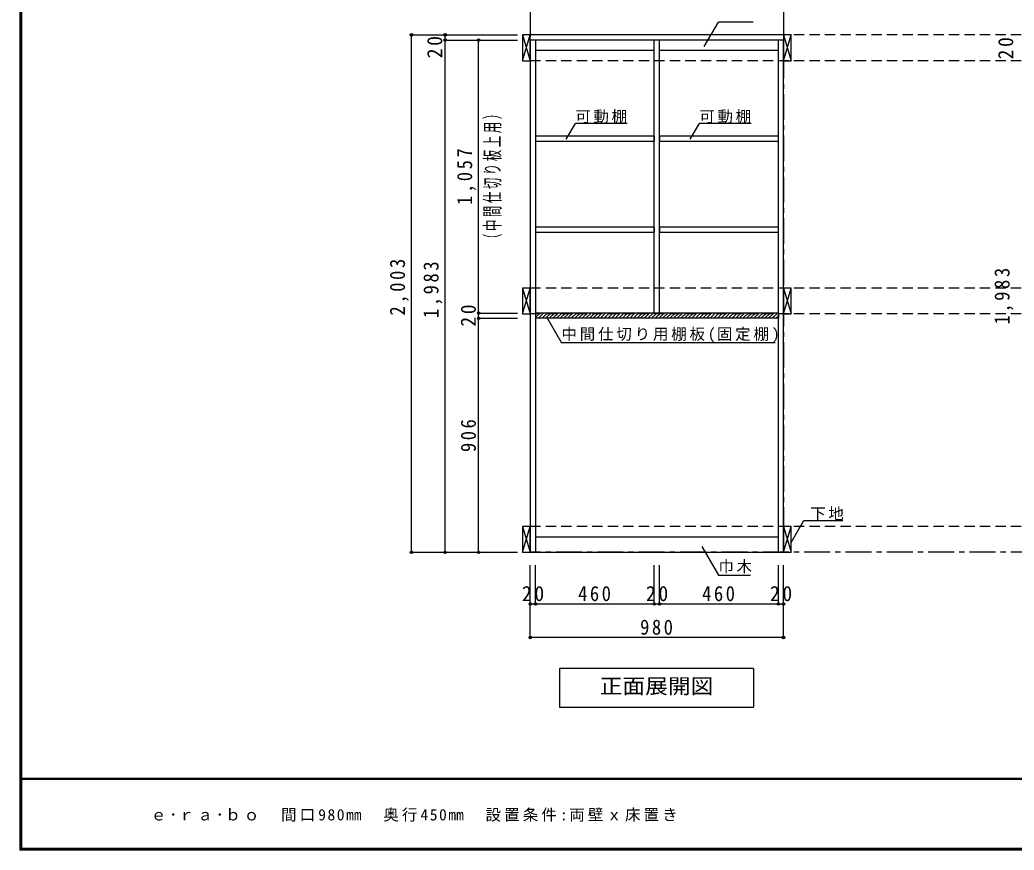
# Model space of a CAD drawing. Units: millimetres at full size, sheet at 1:20. Extents: x -3922 to 3878, y -2932 to 2722.
# Drawn here: x -3922 to -74, y -2864 to 350 of the extents above; entities that cross this region are included whole.
import ezdxf
from ezdxf.enums import TextEntityAlignment as Align

# ---------------------------------------------------------------- set-up
doc = ezdxf.new("R2010")
doc.units = ezdxf.units.MM
doc.header["$LTSCALE"] = 20
doc.header["$PDMODE"] = 32
doc.header["$PDSIZE"] = 10
doc.linetypes.add('CHAIN1', pattern=[8, 5, -1, 1, -1])
doc.linetypes.add('DASHED2', pattern=[3, 2, -1])
for name, color, linetype in [('0-2_本体', 2, 'Continuous'), ('0-3_固定棚', 2, 'Continuous'), ('0-4_可動棚', 3, 'Continuous'), ('0-5', 4, 'Continuous'), ('0-7_桟木・巾木', 2, 'Continuous'), ('0-8_引き出し', 3, 'Continuous'), ('0-A_文字', 7, 'Continuous'), ('0-B_寸法', 7, 'Continuous'), ('0-C_ハッチ', 4, 'Continuous'), ('F-1_枠', 6, 'Continuous'), ('F-A_文字', 7, 'Continuous')]:
    doc.layers.add(name, color=color, linetype=linetype)
doc.styles.add('ＭＳ ゴシック', font='')
doc.styles.get('ＭＳ ゴシック').set_extended_font_data('MS Gothic')

msp = doc.modelspace()

# ---------------------------------------------------------------- linework, layer by layer
at = {"layer": '0-2_本体', "color": 3}
for p, q in [((-1946.53, 271.73), (-1946.53, 291.73)), ((-966.53, 291.73), (-1946.53, 291.73)), ((-1946.53, 271.73), (-1946.53, -1711.27)), ((-966.53, 271.73), (-1946.53, 271.73)), ((-1926.53, 271.73), (-1926.53, -1711.27)), ((-1466.53, -785.27), (-1466.53, 271.73)), ((-1446.53, -785.27), (-1446.53, 271.73)), ((-986.53, -1711.27), (-986.53, 271.73)), ((-966.53, 291.73), (-966.53, 271.73)), ((-966.53, -1711.27), (-966.53, 271.73)), ((-1946.53, -1711.27), (-966.53, -1711.27))]:
    msp.add_line(p, q, dxfattribs=at)
at = {"layer": '0-3_固定棚', "color": 3}
for p, q in [((-1926.53, -785.27), (-1926.53, -805.27)), ((-986.53, -785.27), (-1926.53, -785.27)), ((-986.53, -805.27), (-1926.53, -805.27)), ((-986.53, -785.27), (-986.53, -805.27))]:
    msp.add_line(p, q, dxfattribs=at)
at = {"layer": '0-4_可動棚'}
for p, q in [((-1925.53, -120.77), (-1925.53, -100.77)), ((-1467.53, -100.77), (-1925.53, -100.77)), ((-1467.53, -100.77), (-1467.53, -120.77)), ((-1445.53, -120.77), (-1445.53, -100.77)), ((-987.53, -100.77), (-1445.53, -100.77)), ((-987.53, -100.77), (-987.53, -120.77)), ((-1467.53, -120.77), (-1925.53, -120.77)), ((-987.53, -120.77), (-1445.53, -120.77)), ((-1925.53, -472.77), (-1925.53, -452.77)), ((-1467.53, -452.77), (-1925.53, -452.77)), ((-1467.53, -452.77), (-1467.53, -472.77)), ((-1445.53, -472.77), (-1445.53, -452.77)), ((-987.53, -452.77), (-1445.53, -452.77)), ((-987.53, -452.77), (-987.53, -472.77)), ((-1467.53, -472.77), (-1925.53, -472.77)), ((-987.53, -472.77), (-1445.53, -472.77))]:
    msp.add_line(p, q, dxfattribs=at)
at = {"layer": '0-5', "color": 7}
for p in [(-1883.7, -799.92), (-998.38, -899.93)]:
    msp.add_line(p, (-1825.96, -899.93), dxfattribs=at)
at = {"layer": '0-7_桟木・巾木', "color": 7}
for p, q in [((-1466.53, 231.73), (-1926.53, 231.73)), ((-986.53, 231.73), (-1446.53, 231.73)), ((-1926.53, -1651.27), (-986.53, -1651.27))]:
    msp.add_line(p, q, dxfattribs=at)
at = {"layer": '0-8_引き出し', "color": 7}
for p, q in [((-1976.53, 291.73), (-1946.53, 191.73)), ((-1976.53, 191.73), (-1946.53, 291.73)), ((-966.53, 291.73), (-936.53, 191.73)), ((-966.53, 191.73), (-936.53, 291.73)), ((-1976.53, -688.27), (-1946.53, -788.27)), ((-1976.53, -788.27), (-1946.53, -688.27)), ((-966.53, -688.27), (-936.53, -788.27)), ((-966.53, -788.27), (-936.53, -688.27)), ((-1976.53, -1611.27), (-1946.53, -1711.27)), ((-1976.53, -1711.27), (-1946.53, -1611.27)), ((-966.53, -1611.27), (-936.53, -1711.27)), ((-966.53, -1711.27), (-936.53, -1611.27))]:
    msp.add_line(p, q, dxfattribs=at)
at = {"layer": '0-8_引き出し'}
for points in [[(-1946.53, 191.73), (-1946.53, 291.73), (-1976.53, 291.73), (-1976.53, 191.73)], [(-936.53, 191.73), (-936.53, 291.73), (-966.53, 291.73), (-966.53, 191.73)], [(-1946.53, -788.27), (-1946.53, -688.27), (-1976.53, -688.27), (-1976.53, -788.27)], [(-936.53, -788.27), (-936.53, -688.27), (-966.53, -688.27), (-966.53, -788.27)], [(-1946.53, -1711.27), (-1946.53, -1611.27), (-1976.53, -1611.27), (-1976.53, -1711.27)], [(-936.53, -1711.27), (-936.53, -1611.27), (-966.53, -1611.27), (-966.53, -1711.27)]]:
    msp.add_lwpolyline(points, close=True, dxfattribs=at)
at = {"layer": '0-A_文字', "linetype": 'CHAIN1'}
for p, q in [((-1946.53, 1822.73), (-1946.53, -1711.27)), ((-966.53, 1822.73), (-966.53, -1711.27)), ((1933.47, -1711.27), (-1946.53, -1711.27))]:
    msp.add_line(p, q, dxfattribs=at)
at = {"layer": '0-A_文字'}
for p, q in [((-1807.28, -111.83), (-1772.26, -51.18)), ((-1572.26, -51.18), (-1772.26, -51.18)), ((-1327.28, -111.83), (-1292.26, -51.18)), ((-1092.26, -51.18), (-1292.26, -51.18)), ((-936.53, -1672.95), (-887.76, -1588.48)), ((-887.76, -1588.48), (-737.23, -1588.48)), ((-1282.8, -1689.03), (-1218.58, -1800.25)), ((-1218.58, -1800.25), (-1094.82, -1800.25)), ((-1082.93, -2161.27), (-1082.93, -2311.27)), ((-1832.93, -2311.27), (-1082.93, -2311.27))]:
    msp.add_line(p, q, dxfattribs=at)
msp.add_lwpolyline([(-1082.93, -2161.27), (-1832.93, -2161.27), (-1832.93, -2311.27)], dxfattribs=at)
at = {"layer": '0-B_寸法'}
for p in [(-1273.41, 246.66), (-1084, 341.62)]:
    msp.add_line(p, (-1218.58, 341.62), dxfattribs=at)
at = {"layer": '0-B_寸法', "color": 4}
for p, q in [((-2406.53, 291.73), (-1996.53, 291.73)), ((-2406.53, -1711.27), (-2406.53, 291.73)), ((-2276.53, 271.73), (-2276.53, 291.73)), ((-2276.53, 291.73), (-2146.53, 291.73)), ((-2276.53, 271.73), (-1996.53, 271.73)), ((-2276.53, -1711.27), (-2276.53, 271.73)), ((-2146.53, -785.27), (-2146.53, 271.73)), ((-2146.53, 271.73), (-1996.53, 271.73)), ((-2146.53, -805.27), (-2146.53, -785.27)), ((-2146.53, -785.27), (-1996.53, -785.27)), ((-2146.53, -785.27), (-1996.53, -785.27)), ((-2146.53, -1711.27), (-2146.53, -805.27)), ((-2146.53, -805.27), (-1996.53, -805.27)), ((-2406.53, -1711.27), (-1996.53, -1711.27)), ((-2276.53, -1711.27), (-2146.53, -1711.27)), ((-2146.53, -1711.27), (-1996.53, -1711.27)), ((-1946.53, -1911.27), (-1946.53, -1761.27)), ((-1926.53, -1911.27), (-1926.53, -1761.27)), ((-1466.53, -1911.27), (-1466.53, -1761.27)), ((-1446.53, -1911.27), (-1446.53, -1761.27)), ((-986.53, -1911.27), (-986.53, -1761.27)), ((-966.53, -1911.27), (-966.53, -1761.27)), ((-1946.53, -1911.27), (-1926.53, -1911.27)), ((-1946.53, -2041.27), (-1946.53, -1911.27)), ((-1926.53, -1911.27), (-1466.53, -1911.27)), ((-1466.53, -1911.27), (-1446.53, -1911.27)), ((-1446.53, -1911.27), (-986.53, -1911.27)), ((-986.53, -1911.27), (-966.53, -1911.27)), ((-966.53, -2041.27), (-966.53, -1911.27)), ((-966.53, -2041.27), (-1946.53, -2041.27))]:
    msp.add_line(p, q, dxfattribs=at)
at = {"layer": '0-B_寸法', "color": 4, "linetype": 'DASHED2'}
for p, q in [((1933.47, 291.73), (-1946.53, 291.73)), ((1933.47, 191.73), (-1946.53, 191.73)), ((1933.47, -688.27), (-1946.53, -688.27)), ((1933.47, -788.27), (-1946.53, -788.27)), ((1933.47, -1611.27), (-1946.53, -1611.27))]:
    msp.add_line(p, q, dxfattribs=at)
at = {"layer": '0-B_寸法'}
for p in [(-2406.53, 291.73), (-2276.53, 291.73), (-2276.53, 271.73), (-2146.53, 271.73), (-2146.53, -785.27), (-2146.53, -805.27), (-2406.53, -1711.27), (-2276.53, -1711.27), (-2146.53, -1711.27), (-1946.53, -1911.27), (-1926.53, -1911.27), (-1466.53, -1911.27), (-1446.53, -1911.27), (-986.53, -1911.27), (-966.53, -1911.27), (-1946.53, -2041.27), (-966.53, -2041.27)]:
    msp.add_point(p, dxfattribs=at)
at = {"layer": '0-C_ハッチ'}
for p, q in [((-1926.53, -788.14), (-1923.66, -785.27)), ((-1926.53, -802.28), (-1909.52, -785.27)), ((-1915.38, -805.27), (-1895.38, -785.27)), ((-1901.23, -805.27), (-1881.23, -785.27)), ((-1887.09, -805.27), (-1867.09, -785.27)), ((-1872.95, -805.27), (-1852.95, -785.27)), ((-1858.81, -805.27), (-1838.81, -785.27)), ((-1844.67, -805.27), (-1824.67, -785.27)), ((-1830.52, -805.27), (-1810.52, -785.27)), ((-1816.38, -805.27), (-1796.38, -785.27)), ((-1802.24, -805.27), (-1782.24, -785.27)), ((-1788.1, -805.27), (-1768.1, -785.27)), ((-1773.96, -805.27), (-1753.96, -785.27)), ((-1759.81, -805.27), (-1739.81, -785.27)), ((-1745.67, -805.27), (-1725.67, -785.27)), ((-1731.53, -805.27), (-1711.53, -785.27)), ((-1717.39, -805.27), (-1697.39, -785.27)), ((-1703.25, -805.27), (-1683.25, -785.27)), ((-1689.1, -805.27), (-1669.1, -785.27)), ((-1674.96, -805.27), (-1654.96, -785.27)), ((-1660.82, -805.27), (-1640.82, -785.27)), ((-1646.68, -805.27), (-1626.68, -785.27)), ((-1632.53, -805.27), (-1612.53, -785.27)), ((-1618.39, -805.27), (-1598.39, -785.27)), ((-1604.25, -805.27), (-1584.25, -785.27)), ((-1590.11, -805.27), (-1570.11, -785.27)), ((-1575.97, -805.27), (-1555.97, -785.27)), ((-1561.82, -805.27), (-1541.82, -785.27)), ((-1547.68, -805.27), (-1527.68, -785.27)), ((-1533.54, -805.27), (-1513.54, -785.27)), ((-1519.4, -805.27), (-1499.4, -785.27)), ((-1505.26, -805.27), (-1485.26, -785.27)), ((-1491.11, -805.27), (-1471.11, -785.27)), ((-1476.97, -805.27), (-1456.97, -785.27)), ((-1462.83, -805.27), (-1442.83, -785.27)), ((-1448.69, -805.27), (-1428.69, -785.27)), ((-1434.54, -805.27), (-1414.54, -785.27)), ((-1420.4, -805.27), (-1400.4, -785.27)), ((-1406.26, -805.27), (-1386.26, -785.27)), ((-1392.12, -805.27), (-1372.12, -785.27)), ((-1377.98, -805.27), (-1357.98, -785.27)), ((-1363.83, -805.27), (-1343.83, -785.27)), ((-1349.69, -805.27), (-1329.69, -785.27)), ((-1335.55, -805.27), (-1315.55, -785.27)), ((-1321.41, -805.27), (-1301.41, -785.27)), ((-1307.27, -805.27), (-1287.27, -785.27)), ((-1293.12, -805.27), (-1273.12, -785.27)), ((-1278.98, -805.27), (-1258.98, -785.27)), ((-1264.84, -805.27), (-1244.84, -785.27)), ((-1250.7, -805.27), (-1230.7, -785.27)), ((-1236.55, -805.27), (-1216.55, -785.27)), ((-1222.41, -805.27), (-1202.41, -785.27)), ((-1208.27, -805.27), (-1188.27, -785.27)), ((-1194.13, -805.27), (-1174.13, -785.27)), ((-1179.99, -805.27), (-1159.99, -785.27)), ((-1165.84, -805.27), (-1145.84, -785.27)), ((-1151.7, -805.27), (-1131.7, -785.27)), ((-1137.56, -805.27), (-1117.56, -785.27)), ((-1123.42, -805.27), (-1103.42, -785.27)), ((-1109.28, -805.27), (-1089.28, -785.27)), ((-1095.13, -805.27), (-1075.13, -785.27)), ((-1080.99, -805.27), (-1060.99, -785.27)), ((-1066.85, -805.27), (-1046.85, -785.27)), ((-1052.71, -805.27), (-1032.71, -785.27)), ((-1038.56, -805.27), (-1018.56, -785.27)), ((-1024.42, -805.27), (-1004.42, -785.27)), ((-1010.28, -805.27), (-990.28, -785.27)), ((-996.14, -805.27), (-986.53, -795.66))]:
    msp.add_line(p, q, dxfattribs=at)
at = {"layer": 'F-1_枠'}
for p, q in [((-3922.03, 2722.29), (-3922.03, -2864.37)), ((-3918.7, 2722.29), (-3918.7, -2864.37)), ((-3915.36, 2722.29), (-3915.36, -2864.37)), ((3877.97, -2587.71), (-3922.03, -2587.71)), ((3877.97, -2591.04), (-3922.03, -2591.04)), ((3877.97, -2857.71), (-3922.03, -2857.71)), ((3877.97, -2861.04), (-3922.03, -2861.04)), ((3877.97, -2864.37), (-3922.03, -2864.37))]:
    msp.add_line(p, q, dxfattribs=at)

# ---------------------------------------------------------------- texts
at = {"layer": '0-5', "color": 7, "insert": (-1825.96, -899.93), "char_height": 43.99, "attachment_point": 7, "style": 'ＭＳ ゴシック'}
msp.add_mtext('\\T1.18;中間仕切り用棚板(固定棚)', dxfattribs=at)
at = {"layer": '0-A_文字', "style": 'ＭＳ ゴシック', "width": 1.1}
msp.add_text('正面展開図', height=58.65, dxfattribs=at).set_placement((-1677.93, -2276.27), align=Align.BOTTOM_LEFT)
at = {"layer": '0-A_文字', "char_height": 43.99, "attachment_point": 7, "style": 'ＭＳ ゴシック'}
for s, insert in [('\\T1.17;可動棚', (-1772.26, -51.18)), ('\\T1.17;可動棚', (-1292.26, -51.18)), ('\\T1.17;下地', (-863.26, -1588.48)), ('\\T1.17;巾木', (-1218.58, -1793.14))]:
    msp.add_mtext(s, dxfattribs=dict(at, insert=insert))
at = {"layer": '0-B_寸法', "char_height": 58.65, "attachment_point": 7, "rotation": 90, "style": 'ＭＳ ゴシック'}
for s, insert in [('\\T1.27;\\W0.95;20', (-2286.53, 201.26)), ('\\T1.27;\\W0.95;20', (-76.53, 196.83)), ('\\T1.23;\\W0.55;（中間仕切り板上用）', (-2056.53, -521.77)), ('\\T1.28;\\W0.9;1,057', (-2156.53, -366.77)), ('\\T1.28;\\W0.9;2,003', (-2416.53, -794.77)), ('\\T1.28;\\W0.9;1,983', (-2286.53, -804.77)), ('\\T1.28;\\W0.9;1,983', (-76.53, -829.77)), ('\\T1.27;\\W0.95;20', (-2156.53, -837.77)), ('\\T1.27;\\W0.9;906', (-2156.53, -1323.27))]:
    msp.add_mtext(s, dxfattribs=dict(at, insert=insert))
at = {"layer": '0-B_寸法', "char_height": 58.65, "attachment_point": 7, "style": 'ＭＳ ゴシック'}
for s, insert in [('\\T1.27;\\W0.95;20', (-1979.03, -1901.27)), ('\\T1.27;\\W0.9;460', (-1761.53, -1901.27)), ('\\T1.27;\\W0.95;20', (-1499.03, -1901.27)), ('\\T1.27;\\W0.9;460', (-1281.53, -1901.27)), ('\\T1.27;\\W0.95;20', (-1019.03, -1901.27)), ('\\T1.27;\\W0.9;980', (-1521.53, -2031.27))]:
    msp.add_mtext(s, dxfattribs=dict(at, insert=insert))
at = {"layer": 'F-A_文字', "insert": (-3415.36, -2754.37), "char_height": 43.99, "attachment_point": 7, "style": 'ＭＳ ゴシック'}
msp.add_mtext('\\T1.2;ｅ･ｒａ･ｂｏ\u3000間口980㎜\u3000奥行450㎜\u3000設置条件:両壁ｘ床置き', dxfattribs=at)

doc.saveas('drawing.dxf')
